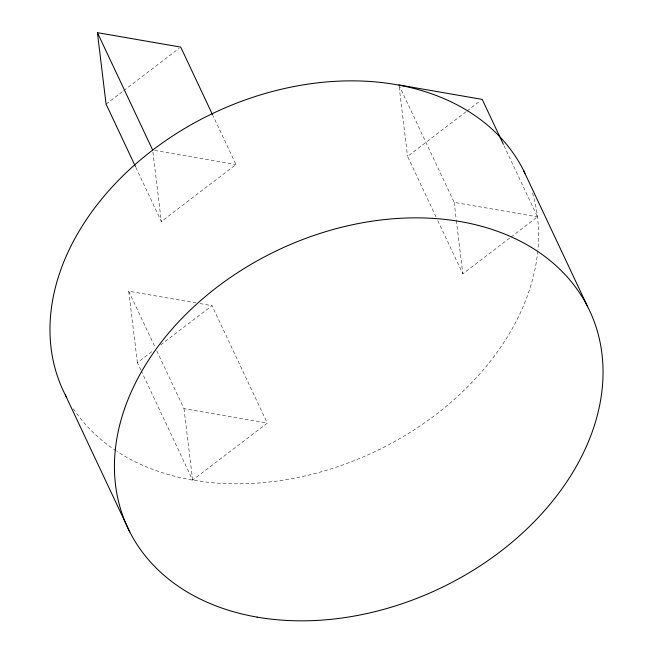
<?xml version="1.0" encoding="UTF-8"?>
<svg xmlns="http://www.w3.org/2000/svg" width="653" height="653" viewBox="0 0 653 653"><rect width="100%" height="100%" fill="white"/><g stroke="black" fill="none" stroke-linecap="round" stroke-linejoin="round"><path stroke-width="0.49" stroke-dasharray="3.27 2.45" d="M106.072 104.105L122.927 91.232M123.727 90.62L179.126 48.33M135.857 167.405L161.332 221.538L235.986 164.532L213.107 115.907M140.836 370.014L137.383 362.676L153.439 350.416M160.662 344.898L212.037 305.669L267.297 423.103L192.643 480.11L141.268 370.928M436.049 216.951L407.562 156.393L466.16 111.655M466.968 111.043L480.608 100.619M437.779 220.616L462.822 273.827L510.181 237.668M510.989 237.055L537.476 216.829L503.806 145.268M154.688 150.435L235.986 164.532M398.91 84.947L454.17 202.381L537.476 216.829M137.383 362.676L128.731 291.222L195.982 302.886M199.998 303.58L212.037 305.669M156.785 350.857L183.991 408.656L267.297 423.103M128.731 291.222L155.063 347.184M454.17 202.381L456.235 219.49M456.357 220.494L462.822 273.827M399.146 86.955L407.562 156.393M152.916 152.1L161.332 221.538M183.991 408.656L192.643 480.11M532.53 193.002A255.176 187.533 -25.2 0 1 537.884 249.928M537.786 250.956A255.176 187.533 -25.2 0 1 375.63 451.305A255.176 187.533 -25.2 0 1 117.05 451.427M116.201 450.872A255.176 187.533 -25.2 0 1 73.397 408.754"/><path stroke-width="0.98" d="M135.424 166.491L106.072 104.105L97.419 32.65L180.726 47.098L212.674 114.993M398.91 84.947L482.216 99.395L503.373 144.354M587.692 306.755L523.216 169.747A255.176 187.533 -25.2 0 0 207.213 116.152A255.176 187.533 -25.2 0 0 66.696 397.571M97.419 32.65L152.68 150.084M65.308 394.934L129.784 531.942M523.665 170.629A255.176 187.533 -25.2 0 1 524.971 173.314M257.111 617.118A255.176 187.533 -25.2 0 0 601.952 353.836A255.176 187.533 -25.2 0 0 217.147 287.091A255.176 187.533 -25.2 0 0 257.111 617.118"/></g></svg>
